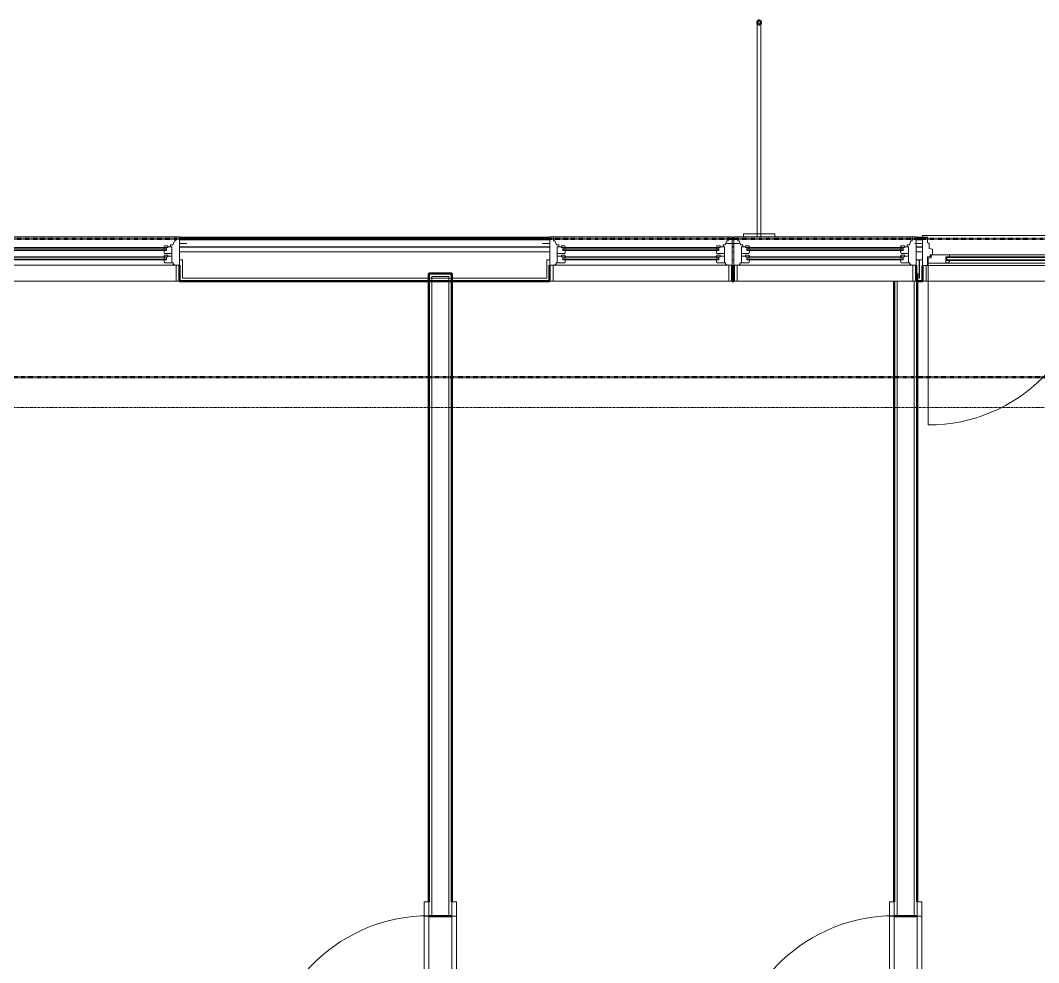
# Model space of a CAD drawing. Header units: inches. Extents: x -4235 to -464, y 9767 to 12359.
# Drawn here: x -2479.3 to -2267, y 10700.4 to 10896.9 of the extents above; entities that cross this region are included whole.
import ezdxf

# ---------------------------------------------------------------- set-up
doc = ezdxf.new("R2010")
doc.units = ezdxf.units.IN
doc.header["$MEASUREMENT"] = 0
doc.linetypes.add('Dash 1_16_', pattern=[0.125, 0.0625, -0.0625])
doc.linetypes.add('Grid Line 1_2_', pattern=[0.875, 0.5, -0.125, 0.125, -0.125])
for name, color, linetype, lineweight in [('0-1', 7, 'Continuous', 5), ('0-2', 10, 'Continuous', 9), ('A-DOOR-1', 10, 'Continuous', 9), ('A-DOOR-2', 50, 'Continuous', 20), ('A-DOOR-5', 31, 'Continuous', 9), ('A-DOOR-6', 31, 'Continuous', 20), ('A-DOOR-FRAM', 31, 'Continuous', 9), ('A-DOOR-FRAM-1', 10, 'Continuous', 9), ('A-DOOR-FRAM-3', 31, 'Continuous', 20), ('A-DOOR-GLAZ', 31, 'Continuous', 9), ('A-GLAZ-1', 151, 'Continuous', 9), ('A-GLAZ-2', 151, 'Continuous', 20), ('A-WALL', 113, 'Continuous', 13), ('A-WALL-1', 7, 'Continuous', 50), ('A-WALL-2', 250, 'Continuous', 13), ('A-WALL-3', 10, 'Continuous', 9), ('A-WALL-4', 254, 'Continuous', 9), ('A-WALL-5', 113, 'Continuous', 9), ('A-WALL-6', 113, 'Continuous', 50), ('C-PROP-LINE-1', 91, 'Dash 1_16_', 50), ('S-GRID-1', 1, 'Grid Line 1_2_', 9)]:
    doc.layers.add(name, color=color, linetype=linetype, lineweight=lineweight)

# ---------------------------------------------------------------- blocks, each defined once
blk = doc.blocks.new('SWING - SINGLE - FLUSH - 2-10 x 6-8 - PRIVACY-3199405-BACKGROUND - RCP - 2ND FLOOR')
at = {"layer": 'A-DOOR-1'}
blk.add_arc((17, -2.37), 34.07, 180, 266.6343, dxfattribs=at)
at = {"layer": 'A-DOOR-2'}
for p, q in [((15, -2.37), (15, -36.38)), ((17, -2.37), (15, -2.37)), ((17, -2.37), (17, -36.38)), ((17, -36.38), (15, -36.38))]:
    blk.add_line(p, q, dxfattribs=at)
at = {"layer": 'A-DOOR-FRAM-1'}
for p, q in [((-17, 3.38), (-20, 3.38)), ((-20, 3.38), (-20, 2.38)), ((-20, 2.38), (-17, 2.38)), ((17, 3.38), (-17, 3.38)), ((-17, 3.38), (-17, 2.38)), ((-17, 2.38), (17, 2.38)), ((20, 3.38), (17, 3.38)), ((17, 3.38), (17, 2.38)), ((17, 2.38), (20, 2.38)), ((20, 3.38), (20, 2.38)), ((-17, -2.37), (-20, -2.37)), ((-20, -3.37), (-20, -2.37)), ((-20, -3.37), (-17, -3.37)), ((17, -2.37), (-17, -2.37)), ((-17, -3.37), (-17, -2.37)), ((-17, -3.37), (17, -3.37)), ((20, -2.37), (17, -2.37)), ((17, -3.37), (17, -2.37)), ((17, -3.37), (20, -3.37)), ((20, -3.37), (20, -2.37))]:
    blk.add_line(p, q, dxfattribs=at)
blk = doc.blocks.new('CTR - 1st Phase - Unit Layouts_rvt-1-BACKGROUND - RCP - 2ND FLOOR')
at = {"layer": 'A-WALL-1'}
for p, q in [((-2394.12, 10713.13), (-2394.12, 10844.14)), ((-2394.12, 10844.14), (-2393.5, 10844.14)), ((-2393.5, 10844.14), (-2390, 10844.14)), ((-2390, 10844.14), (-2389.37, 10844.14)), ((-2389.37, 10844.14), (-2389.37, 10713.13)), ((-2292.57, 10844.14), (-2292.32, 10844.14)), ((-2292.32, 10844.14), (-2292.32, 10713.13)), ((-2297.07, 10713.13), (-2297.07, 10842.51)), ((-2389.37, 10710.13), (-2394.12, 10710.13)), ((-2292.32, 10710.13), (-2297.07, 10710.13))]:
    blk.add_line(p, q, dxfattribs=at)
at = {"layer": 'A-WALL-2'}
for p, q in [((-2393.5, 10843.51), (-2390, 10843.51)), ((-2393.5, 10710.13), (-2393.5, 10843.51)), ((-2390, 10710.13), (-2390, 10843.51)), ((-2296.45, 10710.13), (-2296.45, 10842.51)), ((-2292.95, 10710.13), (-2292.95, 10842.51))]:
    blk.add_line(p, q, dxfattribs=at)
at = {"layer": 'A-WALL-3'}
for p, q in [((-2394.12, 10710.13), (-2394.12, 10676.13)), ((-2389.37, 10676.13), (-2389.37, 10710.13)), ((-2297.07, 10710.13), (-2297.07, 10676.13)), ((-2292.32, 10676.13), (-2292.32, 10710.13))]:
    blk.add_line(p, q, dxfattribs=at)
at = {"layer": 'A-WALL-4'}
for p, q in [((-2394.12, 10710.13), (-2389.37, 10710.13)), ((-2297.07, 10710.13), (-2292.32, 10710.13))]:
    blk.add_line(p, q, dxfattribs=at)
at = {"layer": '0-2'}
for p, rotation in [((-2391.75, 10693.13), 269.9999999999789), ((-2294.7, 10693.13), 270.0000000000527)]:
    blk.add_blockref('SWING - SINGLE - FLUSH - 2-10 x 6-8 - PRIVACY-3199405-BACKGROUND - RCP - 2ND FLOOR', p, dxfattribs=dict(at, rotation=rotation))
blk = doc.blocks.new('Basic Wall _ EXT - FIBER CEMENT - LARGE - ___-2505166-BACKGROUND - RCP - 2ND FLOOR')
at = {"layer": 'A-WALL-5'}
for p, q in [((-2368.94, 10851.71), (-2446.11, 10851.71)), ((-2368.94, 10851.71), (-2446.11, 10851.71)), ((-2446.11, 10851.68), (-2368.94, 10851.68)), ((-2368.94, 10851.68), (-2446.11, 10851.68)), ((-2330.54, 10851.71), (-2330.91, 10851.71)), ((-2330.54, 10851.71), (-2330.91, 10851.71)), ((-2330.91, 10851.68), (-2330.54, 10851.68)), ((-2330.54, 10851.68), (-2330.91, 10851.68)), ((-2291.19, 10851.71), (-2292.51, 10851.71)), ((-2291.19, 10851.71), (-2292.51, 10851.71)), ((-2292.51, 10851.68), (-2291.19, 10851.68)), ((-2291.19, 10851.68), (-2292.51, 10851.68)), ((-2368.94, 10849.67), (-2446.11, 10849.67)), ((-2368.94, 10849.67), (-2446.11, 10849.67)), ((-2446.11, 10849.64), (-2368.94, 10849.64)), ((-2368.94, 10849.64), (-2446.11, 10849.64)), ((-2330.91, 10849.64), (-2330.54, 10849.64)), ((-2330.54, 10849.64), (-2330.91, 10849.64)), ((-2330.54, 10849.67), (-2330.9, 10849.67)), ((-2330.54, 10849.67), (-2330.9, 10849.67)), ((-2291.21, 10849.67), (-2292.51, 10849.67)), ((-2291.21, 10849.67), (-2292.51, 10849.67)), ((-2292.51, 10849.64), (-2291.19, 10849.64)), ((-2291.19, 10849.64), (-2292.51, 10849.64))]:
    blk.add_line(p, q, dxfattribs=at)
blk = doc.blocks.new('Door-Inswing-Andersen-400_Series-Single - 3_ 0-1_8_ x custom height - 2ND FLOOR-2895725-BACKGROUND - RCP - 2ND FLOOR')
at = {"layer": 'A-DOOR-5'}
blk.add_line((16.87, 0.66), (16.87, 34.41), dxfattribs=at)
blk.add_arc((16.87, 0.66), 33.75, 90, 180, dxfattribs=at)
at = {"layer": 'A-DOOR-6'}
for p, q in [((-16.87, -0.41), (-16.87, 0.66)), ((-16.87, 0.66), (-12.44, 0.66)), ((-13.19, 0.66), (-13.19, -0.66)), ((-13.19, 0.66), (-13.19, 0.59)), ((-13.19, 0.59), (-12.67, 0.59)), ((-12.44, 0.09), (-13.19, 0.09)), ((-12.67, 0.59), (-12.47, 0.34)), ((-12.47, 0.34), (-12.44, 0.16)), ((12.44, 0.66), (-12.44, 0.66)), ((-12.44, 0.16), (-12.44, 0.09)), ((16.87, 0.66), (12.44, 0.66)), ((12.47, 0.34), (12.44, 0.16)), ((12.44, 0.16), (12.44, 0.09)), ((12.44, 0.09), (13.19, 0.09)), ((12.67, 0.59), (12.47, 0.34)), ((13.19, 0.59), (12.67, 0.59)), ((13.19, 0.66), (13.19, -0.66)), ((13.19, 0.66), (13.19, 0.59)), ((16.87, -0.41), (16.87, 0.66)), ((-16.26, -0.42), (-16.87, -0.41)), ((-16.26, -1.06), (-16.26, -0.42)), ((-16.26, -1.06), (-12.44, -1.06)), ((-13.19, -0.66), (-12.44, -0.66)), ((-12.44, -0.75), (-12.47, -1.06)), ((-12.44, -0.66), (-12.44, -0.75)), ((12.44, -1.06), (-12.44, -1.06)), ((12.44, -0.66), (12.44, -0.75)), ((13.19, -0.66), (12.44, -0.66)), ((12.44, -0.75), (12.47, -1.06)), ((16.26, -1.06), (12.44, -1.06)), ((16.26, -0.42), (16.87, -0.41)), ((16.26, -1.06), (16.26, -0.42))]:
    blk.add_line(p, q, dxfattribs=at)
at = {"layer": 'A-DOOR-FRAM'}
for p, q in [((-17.94, 4.44), (-17.31, 4.44)), ((-17.94, 1.12), (-17.94, 4.44)), ((-17.31, 4.44), (-17.31, 1.12)), ((17.31, 4.44), (17.94, 4.44)), ((17.31, 1.12), (17.31, 4.44)), ((17.94, 4.44), (17.94, 1.12)), ((-17.31, 1.12), (-17.94, 1.12)), ((17.94, 1.12), (17.31, 1.12))]:
    blk.add_line(p, q, dxfattribs=at)
at = {"layer": 'A-DOOR-FRAM-3'}
for p, q in [((-18.06, -4.75), (-18.06, 1.12)), ((-18.06, 1.12), (-17.03, 1.12)), ((-17.69, 1.12), (-18.06, 1.12)), ((-18.06, 1.12), (18.06, 1.12)), ((-18.06, -5.09), (-18.06, 1.12)), ((-17.03, 1.12), (-17.03, -0.66)), ((17.03, 1.12), (17.03, -0.66)), ((18.06, 1.12), (17.03, 1.12)), ((18.06, -4.75), (18.06, 1.12)), ((18.06, 1.12), (18.06, -5.09)), ((-17.03, -0.66), (-16.45, -0.66)), ((-16.45, -0.66), (-16.45, -1.09)), ((-16.45, -1.09), (-16, -1.09)), ((-16, -1.09), (-16, -2.23)), ((16.45, -1.09), (16, -1.09)), ((16, -1.09), (16, -2.23)), ((16.45, -0.66), (16.45, -1.09)), ((17.03, -0.66), (16.45, -0.66)), ((-19.69, -3.44), (-18.06, -3.44)), ((-16.69, -3.39), (-17.03, -3.63)), ((-17.03, -3.63), (-17.03, -4.75)), ((-16, -2.23), (-16.69, -2.39)), ((-16.69, -2.39), (-16.69, -3.39)), ((16, -2.23), (16.69, -2.39)), ((16.69, -2.39), (16.69, -3.39)), ((16.69, -3.39), (17.03, -3.63)), ((17.03, -3.63), (17.03, -4.75)), ((19.69, -3.44), (18.06, -3.44)), ((-18.06, -4.75), (-17.03, -4.75)), ((18.06, -5.09), (-18.06, -5.09)), ((18.06, -4.75), (17.03, -4.75))]:
    blk.add_line(p, q, dxfattribs=at)
at = {"layer": 'A-DOOR-GLAZ'}
for p, q in [((12.44, 0.09), (-12.44, 0.09)), ((-13.19, -0.06), (-12.44, -0.06)), ((-12.44, -0.5), (-13.19, -0.5)), ((-12.98, -0.5), (-12.98, -0.06)), ((12.44, -0.06), (-12.44, -0.06)), ((12.44, -0.5), (-12.44, -0.5)), ((12.44, -0.66), (-12.44, -0.66)), ((13.19, -0.06), (12.44, -0.06)), ((12.44, -0.5), (13.19, -0.5)), ((12.98, -0.5), (12.98, -0.06))]:
    blk.add_line(p, q, dxfattribs=at)
blk = doc.blocks.new('Window-Double_Hung-Andersen-400_Series-Tilt_Wash - DOUBLE HUNG - REVERSE COTTAGE - 2ND FLOOR-2888385-BACKGROUND - RCP - 2ND FLOOR')
at = {"layer": 'A-GLAZ-1'}
for p, q in [((-16.29, 2.5), (-15.7, 2.5)), ((-16.29, 2.12), (-15.7, 2.12)), ((-15.82, 2.5), (-15.82, 2.12)), ((-15.7, 2.63), (15.7, 2.63)), ((-15.7, 2.5), (15.7, 2.5)), ((-15.7, 2.12), (15.7, 2.12)), ((16.29, 2.5), (15.7, 2.5)), ((16.29, 2.12), (15.7, 2.12)), ((15.82, 2.5), (15.82, 2.12)), ((-16.29, 0.56), (-15.7, 0.56)), ((-16.29, 0.19), (-15.7, 0.19)), ((-15.82, 0.56), (-15.82, 0.19)), ((-15.7, 2), (15.7, 2)), ((-15.7, 0.69), (15.7, 0.69)), ((-15.7, 0.56), (15.7, 0.56)), ((-15.7, 0.19), (15.7, 0.19)), ((-15.7, 0.06), (15.7, 0.06)), ((16.29, 0.56), (15.7, 0.56)), ((16.29, 0.19), (15.7, 0.19)), ((15.82, 0.56), (15.82, 0.19)), ((18.95, -1.06), (-18.95, -1.06)), ((-18.95, -1.06), (-18.95, -4.44)), ((-18.32, -1.06), (-18.32, -4.44)), ((18.32, -1.06), (18.32, -4.44)), ((18.95, -4.44), (18.95, -1.06)), ((-19.01, -2.44), (-19.01, -3.94)), ((-19.01, -2.44), (-18.95, -2.44)), ((-19.01, -3.94), (-18.95, -3.94)), ((18.95, -2.44), (19.01, -2.44)), ((18.95, -3.94), (19.01, -3.94)), ((19.01, -3.94), (19.01, -2.44)), ((-18.95, -4.44), (18.95, -4.44))]:
    blk.add_line(p, q, dxfattribs=at)
at = {"layer": 'A-GLAZ-2'}
for p, q in [((19.01, 4.81), (-19.01, 4.81)), ((-19.01, 4.81), (-19.01, -1.06)), ((-18.2, 4.81), (-18.2, 4)), ((18.2, 4.81), (18.2, 4)), ((19.01, -1.06), (19.01, 4.81)), ((-19.01, 3.44), (-20.51, 3.44)), ((-18.2, 4), (-17.92, 4)), ((-17.92, 4), (-17.61, 3.19)), ((-17.61, 3.19), (-17.14, 3.19)), ((-17.42, 2.75), (-16.57, 2.75)), ((-17.42, 2.75), (-17.42, -0.56)), ((-17.14, 3.19), (-17.14, 2.75)), ((-15.86, 2.97), (-16.57, 2.97)), ((-16.57, 2.63), (-16.57, 2.97)), ((-15.7, 2.63), (-16.57, 2.63)), ((-16.29, 2.63), (-16.29, 2)), ((-15.86, 2.97), (-15.7, 2.63)), ((15.86, 2.97), (15.7, 2.63)), ((15.7, 2.63), (16.57, 2.63)), ((15.86, 2.97), (16.57, 2.97)), ((16.29, 2.63), (16.29, 2)), ((16.57, 2.63), (16.57, 2.97)), ((17.42, 2.75), (16.57, 2.75)), ((17.14, 3.19), (17.14, 2.75)), ((17.61, 3.19), (17.14, 3.19)), ((17.42, 2.75), (17.42, -0.56)), ((17.92, 4), (17.61, 3.19)), ((18.2, 4), (17.92, 4)), ((19.01, 3.44), (20.51, 3.44)), ((-17.42, 1.37), (-15.86, 1.37)), ((-17.42, 0.81), (-16.57, 0.81)), ((-15.86, 1.03), (-16.57, 1.03)), ((-16.57, 0.69), (-16.57, 1.03)), ((-15.7, 0.69), (-16.57, 0.69)), ((-15.7, 2), (-16.29, 2)), ((-16.29, 0.69), (-16.29, 0.06)), ((-15.7, 0.06), (-16.29, 0.06)), ((-15.86, 1.37), (-15.7, 2)), ((-15.86, 1.03), (-15.7, 0.69)), ((-15.86, -0.56), (-15.7, 0.06)), ((15.7, 2), (16.29, 2)), ((15.86, 1.37), (15.7, 2)), ((15.86, 1.03), (15.7, 0.69)), ((15.7, 0.69), (16.57, 0.69)), ((15.7, 0.06), (16.29, 0.06)), ((15.86, -0.56), (15.7, 0.06)), ((17.42, 1.37), (15.86, 1.37)), ((15.86, 1.03), (16.57, 1.03)), ((16.29, 0.69), (16.29, 0.06)), ((16.57, 0.69), (16.57, 1.03)), ((17.42, 0.81), (16.57, 0.81)), ((-19.01, -1.06), (19.01, -1.06)), ((-17.67, -0.78), (-18, -1.06)), ((-17.67, -0.78), (-17.67, -0.56)), ((-17.67, -0.56), (-15.86, -0.56)), ((17.67, -0.56), (15.86, -0.56)), ((17.67, -0.78), (17.67, -0.56)), ((17.67, -0.78), (18, -1.06))]:
    blk.add_line(p, q, dxfattribs=at)
blk = doc.blocks.new('Window-Double_Hung-Andersen-400_Series-Tilt_Wash - DOUBLE HUNG - REVERSE COTTAGE - 2ND FLOOR-V131-BACKGROUND - RCP - 2ND FLOOR')
at = {"layer": 'A-GLAZ-1'}
for p, q in [((-18.95, 4.44), (18.95, 4.44)), ((-18.95, 1.06), (-18.95, 4.44)), ((-18.32, 1.06), (-18.32, 4.44)), ((18.32, 1.06), (18.32, 4.44)), ((18.95, 4.44), (18.95, 1.06)), ((-19.01, 3.94), (-19.01, 2.44)), ((-18.95, 3.94), (-19.01, 3.94)), ((-18.95, 2.44), (-19.01, 2.44)), ((19.01, 3.94), (18.95, 3.94)), ((19.01, 2.44), (18.95, 2.44)), ((19.01, 2.44), (19.01, 3.94)), ((18.95, 1.06), (-18.95, 1.06)), ((-16.29, -0.19), (-15.7, -0.19)), ((-16.29, -0.56), (-15.7, -0.56)), ((-15.82, -0.56), (-15.82, -0.19)), ((-15.7, -0.06), (15.7, -0.06)), ((-15.7, -0.19), (15.7, -0.19)), ((-15.7, -0.56), (15.7, -0.56)), ((-15.7, -0.69), (15.7, -0.69)), ((-15.7, -2), (15.7, -2)), ((16.29, -0.19), (15.7, -0.19)), ((16.29, -0.56), (15.7, -0.56)), ((15.82, -0.56), (15.82, -0.19)), ((-16.29, -2.13), (-15.7, -2.13)), ((-16.29, -2.5), (-15.7, -2.5)), ((-15.82, -2.5), (-15.82, -2.13)), ((-15.7, -2.13), (15.7, -2.13)), ((-15.7, -2.5), (15.7, -2.5)), ((-15.7, -2.63), (15.7, -2.63)), ((16.29, -2.13), (15.7, -2.13)), ((16.29, -2.5), (15.7, -2.5)), ((15.82, -2.5), (15.82, -2.13))]:
    blk.add_line(p, q, dxfattribs=at)
at = {"layer": 'A-GLAZ-2'}
for p, q in [((-19.01, 1.06), (19.01, 1.06)), ((-19.01, -4.81), (-19.01, 1.06)), ((-17.67, 0.78), (-18, 1.06)), ((-17.67, 0.78), (-17.67, 0.56)), ((-17.67, 0.56), (-15.86, 0.56)), ((-17.42, -2.75), (-17.42, 0.56)), ((-15.86, 0.56), (-15.7, -0.06)), ((15.86, 0.56), (15.7, -0.06)), ((17.67, 0.56), (15.86, 0.56)), ((17.42, -2.75), (17.42, 0.56)), ((17.67, 0.78), (18, 1.06)), ((17.67, 0.78), (17.67, 0.56)), ((19.01, 1.06), (19.01, -4.81)), ((-17.42, -0.81), (-16.57, -0.81)), ((-17.42, -1.37), (-15.86, -1.37)), ((-16.57, -0.69), (-16.57, -1.03)), ((-15.7, -0.69), (-16.57, -0.69)), ((-15.86, -1.03), (-16.57, -1.03)), ((-16.29, -0.69), (-16.29, -0.06)), ((-15.7, -0.06), (-16.29, -0.06)), ((-16.29, -2.63), (-16.29, -2)), ((-15.7, -2), (-16.29, -2)), ((-15.86, -1.03), (-15.7, -0.69)), ((-15.86, -1.37), (-15.7, -2)), ((15.7, -0.06), (16.29, -0.06)), ((15.86, -1.03), (15.7, -0.69)), ((15.7, -0.69), (16.57, -0.69)), ((15.86, -1.37), (15.7, -2)), ((15.7, -2), (16.29, -2)), ((15.86, -1.03), (16.57, -1.03)), ((17.42, -1.37), (15.86, -1.37)), ((16.29, -0.69), (16.29, -0.06)), ((16.29, -2.63), (16.29, -2)), ((16.57, -0.69), (16.57, -1.03)), ((17.42, -0.81), (16.57, -0.81)), ((-19.01, -3.44), (-20.51, -3.44)), ((-18.2, -4), (-17.92, -4)), ((-18.2, -4.81), (-18.2, -4)), ((-17.92, -4), (-17.61, -3.19)), ((-17.61, -3.19), (-17.14, -3.19)), ((-17.42, -2.75), (-16.57, -2.75)), ((-17.14, -3.19), (-17.14, -2.75)), ((-16.57, -2.63), (-16.57, -2.97)), ((-15.7, -2.63), (-16.57, -2.63)), ((-15.86, -2.97), (-16.57, -2.97)), ((-15.86, -2.97), (-15.7, -2.63)), ((15.86, -2.97), (15.7, -2.63)), ((15.7, -2.63), (16.57, -2.63)), ((15.86, -2.97), (16.57, -2.97)), ((16.57, -2.63), (16.57, -2.97)), ((17.42, -2.75), (16.57, -2.75)), ((17.14, -3.19), (17.14, -2.75)), ((17.61, -3.19), (17.14, -3.19)), ((17.92, -4), (17.61, -3.19)), ((18.2, -4), (17.92, -4)), ((18.2, -4.81), (18.2, -4)), ((19.01, -3.44), (20.51, -3.44)), ((19.01, -4.81), (-19.01, -4.81))]:
    blk.add_line(p, q, dxfattribs=at)
blk = doc.blocks.new('Window-Double_Hung-Andersen-400_Series-Tilt_Wash - DOUBLE HUNG - REVERSE COTTAGE - 2ND FLOOR-V152-BACKGROUND - RCP - 2ND FLOOR')
at = {"layer": 'A-GLAZ-1'}
for p, q in [((-18.95, 4.44), (18.95, 4.44)), ((-18.95, 1.06), (-18.95, 4.44)), ((-18.32, 1.06), (-18.32, 4.44)), ((18.32, 1.06), (18.32, 4.44)), ((18.95, 4.44), (18.95, 1.06)), ((-19.01, 3.94), (-19.01, 2.81)), ((-18.95, 3.94), (-19.01, 3.94)), ((-19.01, 2.81), (-19.01, 2.44)), ((-18.95, 2.44), (-19.01, 2.44)), ((19.01, 3.94), (18.95, 3.94)), ((19.01, 2.44), (18.95, 2.44)), ((19.01, 2.44), (19.01, 3.94)), ((18.95, 1.06), (-18.95, 1.06)), ((-16.29, -0.19), (-15.7, -0.19)), ((-16.29, -0.56), (-15.7, -0.56)), ((-15.82, -0.56), (-15.82, -0.19)), ((-15.7, -0.06), (15.7, -0.06)), ((-15.7, -0.19), (15.7, -0.19)), ((-15.7, -0.56), (15.7, -0.56)), ((-15.7, -0.69), (15.7, -0.69)), ((-15.7, -2), (15.7, -2)), ((16.29, -0.19), (15.7, -0.19)), ((16.29, -0.56), (15.7, -0.56)), ((15.82, -0.56), (15.82, -0.19)), ((-16.29, -2.13), (-15.7, -2.13)), ((-16.29, -2.5), (-15.7, -2.5)), ((-15.82, -2.5), (-15.82, -2.13)), ((-15.7, -2.13), (15.7, -2.13)), ((-15.7, -2.5), (15.7, -2.5)), ((-15.7, -2.63), (15.7, -2.63)), ((16.29, -2.13), (15.7, -2.13)), ((16.29, -2.5), (15.7, -2.5)), ((15.82, -2.5), (15.82, -2.13))]:
    blk.add_line(p, q, dxfattribs=at)
at = {"layer": 'A-GLAZ-2'}
for p, q in [((-19.01, 1.06), (19.01, 1.06)), ((-19.01, -4.81), (-19.01, 1.06)), ((-17.67, 0.78), (-18, 1.06)), ((-17.67, 0.78), (-17.67, 0.56)), ((-17.67, 0.56), (-15.86, 0.56)), ((-17.42, -2.75), (-17.42, 0.56)), ((-15.86, 0.56), (-15.7, -0.06)), ((15.86, 0.56), (15.7, -0.06)), ((17.67, 0.56), (15.86, 0.56)), ((17.42, -2.75), (17.42, 0.56)), ((17.67, 0.78), (18, 1.06)), ((17.67, 0.78), (17.67, 0.56)), ((19.01, 1.06), (19.01, -4.81)), ((-17.42, -0.81), (-16.57, -0.81)), ((-17.42, -1.37), (-15.86, -1.37)), ((-16.57, -0.69), (-16.57, -1.03)), ((-15.7, -0.69), (-16.57, -0.69)), ((-15.86, -1.03), (-16.57, -1.03)), ((-16.29, -0.69), (-16.29, -0.06)), ((-15.7, -0.06), (-16.29, -0.06)), ((-16.29, -2.63), (-16.29, -2)), ((-15.7, -2), (-16.29, -2)), ((-15.86, -1.03), (-15.7, -0.69)), ((-15.86, -1.37), (-15.7, -2)), ((15.7, -0.06), (16.29, -0.06)), ((15.86, -1.03), (15.7, -0.69)), ((15.7, -0.69), (16.57, -0.69)), ((15.86, -1.37), (15.7, -2)), ((15.7, -2), (16.29, -2)), ((15.86, -1.03), (16.57, -1.03)), ((17.42, -1.37), (15.86, -1.37)), ((16.29, -0.69), (16.29, -0.06)), ((16.29, -2.63), (16.29, -2)), ((16.57, -0.69), (16.57, -1.03)), ((17.42, -0.81), (16.57, -0.81)), ((-19.01, -3.44), (-20.34, -3.44)), ((-18.2, -4), (-17.92, -4)), ((-18.2, -4.81), (-18.2, -4)), ((-17.92, -4), (-17.61, -3.19)), ((-17.61, -3.19), (-17.14, -3.19)), ((-17.42, -2.75), (-16.57, -2.75)), ((-17.14, -3.19), (-17.14, -2.75)), ((-16.57, -2.63), (-16.57, -2.97)), ((-15.7, -2.63), (-16.57, -2.63)), ((-15.86, -2.97), (-16.57, -2.97)), ((-15.86, -2.97), (-15.7, -2.63)), ((15.86, -2.97), (15.7, -2.63)), ((15.7, -2.63), (16.57, -2.63)), ((15.86, -2.97), (16.57, -2.97)), ((16.57, -2.63), (16.57, -2.97)), ((17.42, -2.75), (16.57, -2.75)), ((17.14, -3.19), (17.14, -2.75)), ((17.61, -3.19), (17.14, -3.19)), ((17.92, -4), (17.61, -3.19)), ((18.2, -4), (17.92, -4)), ((18.2, -4.81), (18.2, -4)), ((19.01, -3.44), (20.51, -3.44)), ((19.01, -4.81), (-19.01, -4.81))]:
    blk.add_line(p, q, dxfattribs=at)
blk = doc.blocks.new('Walls 119 - Walls 1-2567922-BACKGROUND - RCP - 2ND FLOOR')
at = {"layer": 'A-WALL-5'}
for p, q in [((-2325.64, 10852.38), (-2325.64, 10896.49)), ((-2324.89, 10896.49), (-2324.89, 10852.38)), ((-2328.51, 10851.76), (-2328.51, 10852.38)), ((-2322.01, 10852.38), (-2328.51, 10852.38)), ((-2328.51, 10852.38), (-2325.64, 10852.38)), ((-2325.64, 10851.76), (-2325.64, 10852.38)), ((-2325.59, 10852.38), (-2325.53, 10852.38)), ((-2325.53, 10852.38), (-2325.45, 10852.38)), ((-2325.45, 10852.38), (-2325.36, 10852.38)), ((-2325.36, 10852.38), (-2325.26, 10852.38)), ((-2325.26, 10852.38), (-2325.17, 10852.38)), ((-2325.16, 10852.38), (-2325.08, 10852.38)), ((-2325.07, 10852.38), (-2325, 10852.38)), ((-2324.99, 10852.38), (-2324.94, 10852.38)), ((-2324.89, 10852.38), (-2324.89, 10851.76)), ((-2324.89, 10852.38), (-2322.01, 10852.38)), ((-2322.01, 10852.38), (-2322.01, 10851.76))]:
    blk.add_line(p, q, dxfattribs=at)
at = {"layer": 'A-WALL-6', "flags": 128}
for points in [[(-2325.64, 10896.49), (-2325.63, 10896.59), (-2325.6, 10896.69), (-2325.54, 10896.78), (-2325.48, 10896.85), (-2325.4, 10896.9), (-2325.31, 10896.92), (-2325.22, 10896.92), (-2325.13, 10896.9), (-2325.05, 10896.85), (-2324.98, 10896.78), (-2324.93, 10896.69), (-2324.9, 10896.59), (-2324.89, 10896.49)], [(-2324.89, 10896.49), (-2324.9, 10896.39), (-2324.93, 10896.29), (-2324.98, 10896.2), (-2325.05, 10896.14), (-2325.13, 10896.09), (-2325.22, 10896.06), (-2325.31, 10896.06), (-2325.4, 10896.09), (-2325.48, 10896.14), (-2325.54, 10896.2), (-2325.6, 10896.29), (-2325.63, 10896.39), (-2325.64, 10896.49)]]:
    blk.add_lwpolyline(points, dxfattribs=at)
blk = doc.blocks.new('Family - ___-2835860-BACKGROUND - RCP - 2ND FLOOR')
at = {"layer": 'C-PROP-LINE-1'}
blk.add_line((-2067.92, 10851.39), (-3401.42, 10851.39), dxfattribs=at)
blk = doc.blocks.new('Family - ___-2835903-BACKGROUND - RCP - 2ND FLOOR')
at = {"layer": 'C-PROP-LINE-1'}
blk.add_line((-2096.82, 10822.49), (-3400.92, 10822.49), dxfattribs=at)
blk = doc.blocks.new('Family - ___-2835932-BACKGROUND - RCP - 2ND FLOOR')
at = {"layer": 'C-PROP-LINE-1'}
blk.add_line((-2067.92, 10851.39), (-3401.42, 10851.39), dxfattribs=at)

msp = doc.modelspace()

# ---------------------------------------------------------------- linework, layer by layer
at = {"layer": 'A-WALL'}
for p, q in [((-2446.11, 10851.14), (-2368.94, 10851.14)), ((-2446.11, 10849.64), (-2368.94, 10849.64)), ((-2330.91, 10851.14), (-2330.54, 10851.14)), ((-2330.91, 10849.64), (-2330.54, 10849.64)), ((-2292.51, 10851.14), (-2291.19, 10851.14)), ((-2292.51, 10849.64), (-2291.19, 10849.64)), ((-2446.11, 10848.64), (-2368.94, 10848.64)), ((-2330.91, 10848.64), (-2330.54, 10848.64)), ((-2292.51, 10848.64), (-2291.19, 10848.64)), ((-2446.11, 10846.95), (-2445.49, 10846.95)), ((-2445.49, 10843.14), (-2445.49, 10846.95)), ((-2369.56, 10846.95), (-2368.94, 10846.95)), ((-2369.56, 10846.95), (-2369.56, 10843.14)), ((-2330.91, 10846.95), (-2330.54, 10846.95)), ((-2292.51, 10846.95), (-2291.89, 10846.95)), ((-2291.89, 10843.14), (-2291.89, 10846.95)), ((-2291.81, 10846.95), (-2291.19, 10846.95)), ((-2291.81, 10846.95), (-2291.81, 10843.14)), ((-2369.56, 10843.14), (-2445.49, 10843.14)), ((-2291.81, 10843.14), (-2291.89, 10843.14))]:
    msp.add_line(p, q, dxfattribs=at)
at = {"layer": 'A-WALL-5'}
for p, q in [((-2446.17, 10842.51), (-2446.11, 10842.51)), ((-2368.94, 10842.51), (-2368.87, 10842.51)), ((-2330.47, 10842.51), (-2330.97, 10842.51)), ((-2292.51, 10842.51), (-2292.57, 10842.51)), ((-2291.19, 10842.51), (-2291.06, 10842.51)), ((-2290.44, 10842.51), (-2255.81, 10842.51))]:
    msp.add_line(p, q, dxfattribs=at)
at = {"layer": 'A-WALL-6'}
for p, q in [((-2446.11, 10851.39), (-2368.94, 10851.39)), ((-2330.91, 10851.39), (-2330.54, 10851.39)), ((-2292.51, 10851.39), (-2291.19, 10851.39)), ((-2446.11, 10842.51), (-2446.11, 10845.89)), ((-2368.94, 10845.89), (-2368.94, 10842.51)), ((-2330.91, 10842.51), (-2330.91, 10845.89)), ((-2330.54, 10845.89), (-2330.54, 10842.51)), ((-2292.51, 10842.51), (-2292.51, 10845.89)), ((-2291.19, 10845.83), (-2291.19, 10842.51)), ((-2368.94, 10842.51), (-2446.11, 10842.51)), ((-2330.54, 10842.51), (-2330.91, 10842.51)), ((-2291.19, 10842.51), (-2292.51, 10842.51))]:
    msp.add_line(p, q, dxfattribs=at)
at = {"layer": 'S-GRID-1'}
msp.add_line((-464.45, 10816.19), (-4185.7, 10816.19), dxfattribs=at)

# ---------------------------------------------------------------- block references
at = {"layer": '0-1'}
msp.add_blockref('CTR - 1st Phase - Unit Layouts_rvt-1-BACKGROUND - RCP - 2ND FLOOR', (0, 0), dxfattribs=at)
at = {"layer": 'A-DOOR-5', "rotation": 180}
msp.add_blockref('Door-Inswing-Andersen-400_Series-Single - 3_ 0-1_8_ x custom height - 2ND FLOOR-2895725-BACKGROUND - RCP - 2ND FLOOR', (-2273.12, 10846.95), dxfattribs=at)
at = {"layer": 'A-GLAZ-1'}
msp.add_blockref('Window-Double_Hung-Andersen-400_Series-Tilt_Wash - DOUBLE HUNG - REVERSE COTTAGE - 2ND FLOOR-2888385-BACKGROUND - RCP - 2ND FLOOR', (-2465.12, 10846.95), dxfattribs=at)
at = {"layer": 'A-GLAZ-1', "rotation": 180}
for name, p in [('Window-Double_Hung-Andersen-400_Series-Tilt_Wash - DOUBLE HUNG - REVERSE COTTAGE - 2ND FLOOR-V131-BACKGROUND - RCP - 2ND FLOOR', (-2349.92, 10846.95)), ('Window-Double_Hung-Andersen-400_Series-Tilt_Wash - DOUBLE HUNG - REVERSE COTTAGE - 2ND FLOOR-V152-BACKGROUND - RCP - 2ND FLOOR', (-2311.52, 10846.95))]:
    msp.add_blockref(name, p, dxfattribs=at)
at = {"layer": 'A-WALL-5'}
for name in ['Walls 119 - Walls 1-2567922-BACKGROUND - RCP - 2ND FLOOR', 'Basic Wall _ EXT - FIBER CEMENT - LARGE - ___-2505166-BACKGROUND - RCP - 2ND FLOOR']:
    msp.add_blockref(name, (0, 0), dxfattribs=at)
at = {"layer": 'C-PROP-LINE-1'}
for name in ['Family - ___-2835860-BACKGROUND - RCP - 2ND FLOOR', 'Family - ___-2835932-BACKGROUND - RCP - 2ND FLOOR', 'Family - ___-2835903-BACKGROUND - RCP - 2ND FLOOR']:
    msp.add_blockref(name, (0, 0), dxfattribs=at)

doc.saveas('drawing.dxf')
